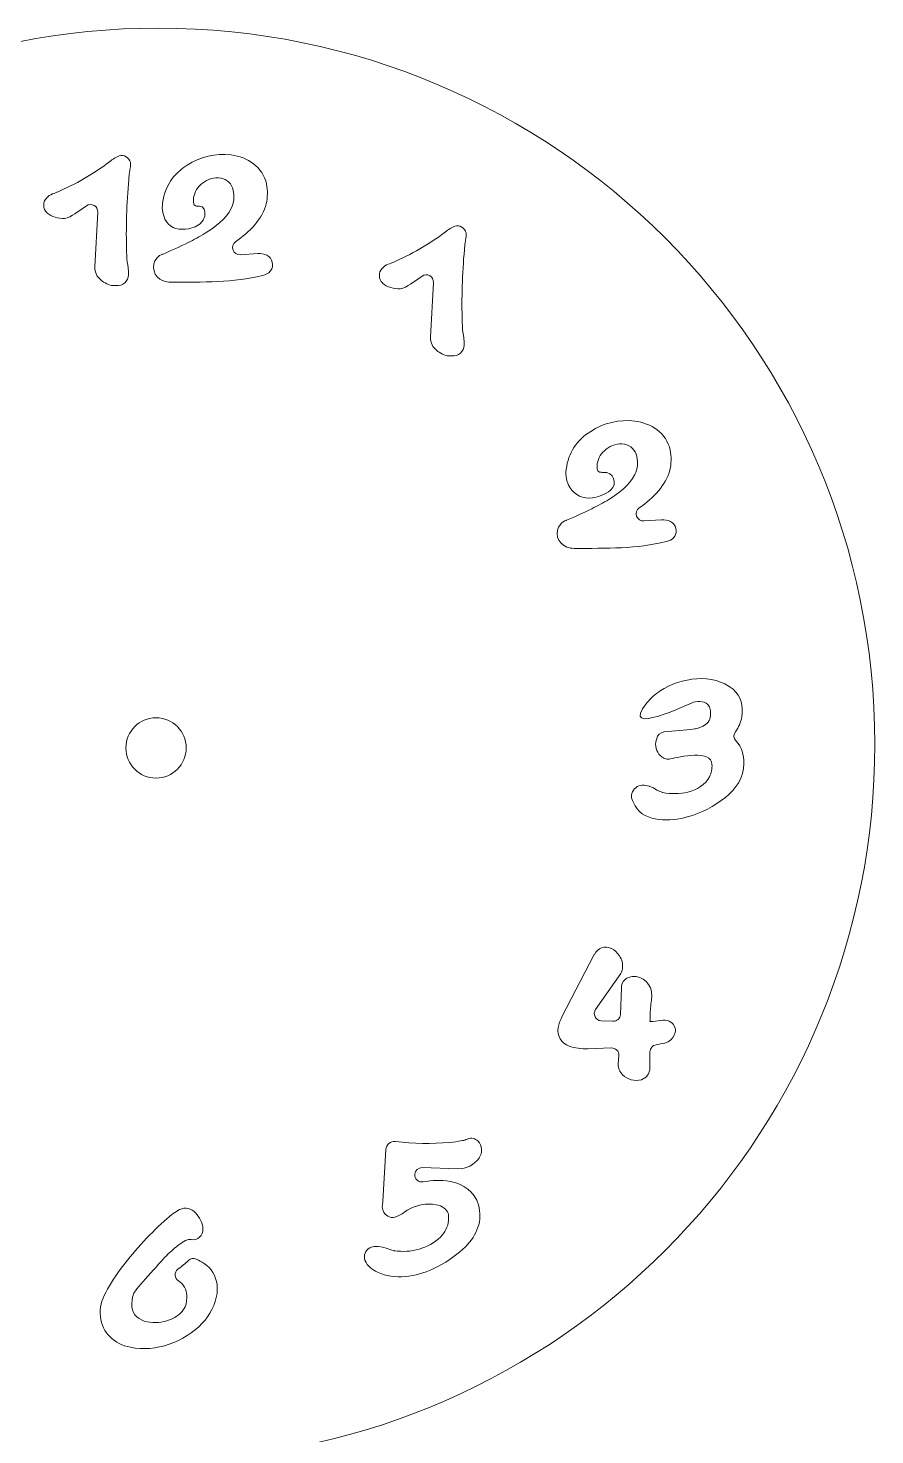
# Model space of a CAD drawing. Header units: millimetres. Extents: x -2159 to -1639, y -1602 to -453.
# Drawn here: x -1763.4 to -1651.1, y -780.8 to -594.2 of the extents above; entities that cross this region are included whole.
import ezdxf

# ---------------------------------------------------------------- set-up
doc = ezdxf.new("R2010")
doc.units = ezdxf.units.MM
doc.header["$MEASUREMENT"] = 0
doc.layers.add('Layer 1', color=7, linetype='Continuous')

msp = doc.modelspace()

# ---------------------------------------------------------------- linework, layer by layer
at = {"layer": 'Layer 1', "color": 250, "lineweight": 9}
for points, knots in [([(-2046.6411, -783.8113), (-2046.6411, -783.8113), (-2046.6576, -789.0378), (-2046.6576, -789.0378), (-2046.6576, -789.0378), (-2046.6576, -789.0378), (-2046.5709, -789.0378), (-2046.5709, -789.0378), (-2046.5709, -789.0378), (-2046.5709, -789.0378), (-2046.5709, -794.0378), (-2046.5709, -794.0378), (-2046.5709, -794.0378), (-2046.5709, -794.0378), (-2026.5709, -794.0378), (-2026.5709, -794.0378), (-2026.5709, -794.0378), (-2026.5709, -794.0378), (-2026.5709, -789.0378), (-2026.5709, -789.0378), (-2026.5709, -789.0378), (-2026.5709, -789.0378), (-1903.3272, -789.0378), (-1903.3272, -789.0378), (-1903.3272, -789.0378), (-1903.3272, -789.0378), (-1903.3272, -794.0378), (-1903.3272, -794.0378), (-1903.3272, -794.0378), (-1903.3272, -794.0378), (-1883.3272, -794.0378), (-1883.3272, -794.0378), (-1883.3272, -794.0378), (-1883.3272, -794.0378), (-1883.3272, -789.0378), (-1883.3272, -789.0378), (-1883.3272, -789.0378), (-1883.3272, -789.0378), (-1761.2076, -789.0378), (-1761.2076, -789.0378), (-1761.2076, -789.0378), (-1761.2076, -789.0378), (-1761.2076, -794.0378), (-1761.2076, -794.0378), (-1761.2076, -794.0378), (-1761.2076, -794.0378), (-1741.2076, -794.0378), (-1741.2076, -794.0378), (-1741.2076, -794.0378), (-1741.2076, -794.0378), (-1741.2076, -789.0378), (-1741.2076, -789.0378), (-1741.2076, -789.0378), (-1741.2076, -789.0378), (-1741.2076, -784.0378), (-1741.2076, -784.0378), (-1741.2076, -784.0378), (-1741.2076, -784.0378), (-1741.2134, -784.0378), (-1741.2134, -784.0378), (-1741.2134, -784.0378), (-1691.0047, -781.5065), (-1651.0759, -739.9983), (-1651.0759, -689.1605), (-1651.0759, -689.1605), (-1651.0759, -636.6918), (-1693.6072, -594.1603), (-1746.0759, -594.1603), (-1746.0759, -594.1603), (-1771.1778, -594.1603), (-1795.0375, -603.9629), (-1812.8924, -621.6006), (-1812.8924, -621.6006), (-1812.8924, -621.6006), (-1813.2964, -621.9997), (-1813.2964, -621.9997), (-1813.2964, -621.9997), (-1813.2964, -621.9997), (-1829.6424, -632.0912), (-1829.6424, -632.0912), (-1829.6424, -632.0912), (-1829.6424, -632.0912), (-1829.7426, -632.1469), (-1829.7426, -632.1469), (-1829.7426, -632.1469), (-1840.2371, -637.9783), (-1850.9289, -640.874), (-1862.9224, -638.975), (-1862.9224, -638.975), (-1870.7094, -637.742), (-1878.0459, -634.6847), (-1885.1789, -631.4401), (-1885.1789, -631.4401), (-1895.1773, -626.8921), (-1896.6165, -626.8921), (-1906.6152, -631.4401), (-1906.6152, -631.4401), (-1913.7481, -634.6847), (-1921.0847, -637.742), (-1928.8716, -638.975), (-1928.8716, -638.975), (-1940.8652, -640.874), (-1951.5568, -637.9783), (-1962.0513, -632.1469), (-1962.0513, -632.1469), (-1962.0513, -632.1469), (-1962.122, -632.1076), (-1962.122, -632.1076), (-1962.122, -632.1076), (-1962.122, -632.1076), (-1978.7088, -622.175), (-1978.7088, -622.175), (-1978.7088, -622.175), (-1978.7088, -622.175), (-1979.1408, -621.7461), (-1979.1408, -621.7461), (-1979.1408, -621.7461), (-1981.7168, -619.1884), (-1984.6376, -616.9848), (-1987.4511, -614.7608), (-1987.4511, -614.7608), (-2003.5915, -601.9944), (-2023.9866, -594.3707), (-2046.1633, -594.3707), (-2046.1633, -594.3707), (-2068.336, -594.3708), (-2088.617, -601.7017), (-2104.8757, -614.7609), (-2104.8757, -614.7609), (-2087.6641, -626.4633), (-2074.5111, -645.6591), (-2067.9563, -665.9926), (-2067.9563, -665.9926), (-2074.0914, -671.7832), (-2077.9215, -679.9897), (-2077.9215, -689.0916), (-2077.9215, -689.0916), (-2077.9215, -699.0582), (-2073.3291, -707.9508), (-2066.1467, -713.7733), (-2066.1467, -713.7733), (-2071.2815, -734.573), (-2083.1803, -754.6828), (-2099.354, -767.4754), (-2099.354, -767.4754), (-2084.3121, -777.7026), (-2066.1743, -783.6632), (-2046.6411, -783.8113)], [0, 0, 0, 0, 0.02631579, 0.02631579, 0.02631579, 0.02631579, 0.05263158, 0.05263158, 0.05263158, 0.05263158, 0.07894737, 0.07894737, 0.07894737, 0.07894737, 0.10526316, 0.10526316, 0.10526316, 0.10526316, 0.13157895, 0.13157895, 0.13157895, 0.13157895, 0.15789474, 0.15789474, 0.15789474, 0.15789474, 0.18421053, 0.18421053, 0.18421053, 0.18421053, 0.21052632, 0.21052632, 0.21052632, 0.21052632, 0.23684211, 0.23684211, 0.23684211, 0.23684211, 0.26315789, 0.26315789, 0.26315789, 0.26315789, 0.28947368, 0.28947368, 0.28947368, 0.28947368, 0.31578947, 0.31578947, 0.31578947, 0.31578947, 0.34210526, 0.34210526, 0.34210526, 0.34210526, 0.36842105, 0.36842105, 0.36842105, 0.36842105, 0.39473684, 0.39473684, 0.39473684, 0.39473684, 0.42105263, 0.42105263, 0.42105263, 0.42105263, 0.44736842, 0.44736842, 0.44736842, 0.44736842, 0.47368421, 0.47368421, 0.47368421, 0.47368421, 0.5, 0.5, 0.5, 0.5, 0.52631579, 0.52631579, 0.52631579, 0.52631579, 0.55263158, 0.55263158, 0.55263158, 0.55263158, 0.57894737, 0.57894737, 0.57894737, 0.57894737, 0.60526316, 0.60526316, 0.60526316, 0.60526316, 0.63157895, 0.63157895, 0.63157895, 0.63157895, 0.65789474, 0.65789474, 0.65789474, 0.65789474, 0.68421053, 0.68421053, 0.68421053, 0.68421053, 0.71052632, 0.71052632, 0.71052632, 0.71052632, 0.73684211, 0.73684211, 0.73684211, 0.73684211, 0.76315789, 0.76315789, 0.76315789, 0.76315789, 0.78947368, 0.78947368, 0.78947368, 0.78947368, 0.81578947, 0.81578947, 0.81578947, 0.81578947, 0.84210526, 0.84210526, 0.84210526, 0.84210526, 0.86842105, 0.86842105, 0.86842105, 0.86842105, 0.89473684, 0.89473684, 0.89473684, 0.89473684, 0.92105263, 0.92105263, 0.92105263, 0.92105263, 0.94736842, 0.94736842, 0.94736842, 0.94736842, 1, 1, 1, 1]), ([(-1755.6217, -617.7389), (-1756.1307, -618.1022), (-1756.6451, -618.4584), (-1757.165, -618.7997), (-1757.165, -618.7997), (-1757.5304, -619.0392), (-1758.0765, -619.3919), (-1758.5208, -619.4086), (-1758.5208, -619.4086), (-1759.2666, -619.4351), (-1760.3125, -619.203), (-1760.8617, -618.6511), (-1760.8617, -618.6511), (-1760.8661, -618.6471), (-1760.8693, -618.6437), (-1760.8735, -618.6397), (-1760.8735, -618.6397), (-1761.3984, -618.1297), (-1761.4445, -617.2494), (-1760.9359, -616.7083), (-1760.9359, -616.7083), (-1760.7049, -616.4656), (-1760.4236, -616.2744), (-1760.1109, -616.1531), (-1760.1109, -616.1531), (-1759.6182, -615.9621), (-1759.1272, -615.7651), (-1758.6476, -615.5425), (-1758.6476, -615.5425), (-1757.4071, -614.9662), (-1756.2076, -614.305), (-1755.0408, -613.5921), (-1755.0408, -613.5921), (-1754.112, -613.0238), (-1753.213, -612.4058), (-1752.3603, -611.7277), (-1752.3603, -611.7277), (-1752.3226, -611.6979), (-1752.283, -611.6702), (-1752.2417, -611.6451), (-1752.2417, -611.6451), (-1752.0068, -611.5019), (-1751.7704, -611.3606), (-1751.5341, -611.2201), (-1751.5341, -611.2201), (-1750.9199, -610.8553), (-1750.1599, -611.1387), (-1749.882, -611.778), (-1749.882, -611.778), (-1749.8782, -611.7868), (-1749.875, -611.7942), (-1749.8709, -611.8027), (-1749.8709, -611.8027), (-1749.6321, -612.3118), (-1749.8543, -612.7652), (-1749.9217, -613.2836), (-1749.9217, -613.2836), (-1749.9623, -613.5967), (-1749.9932, -613.9113), (-1750.0199, -614.2261), (-1750.0199, -614.2261), (-1750.2922, -617.4322), (-1750.4024, -620.6534), (-1750.2994, -623.87), (-1750.2994, -623.87), (-1750.2804, -624.4555), (-1750.2386, -625.0409), (-1750.1567, -625.6214), (-1750.1567, -625.6214), (-1750.1544, -625.6381), (-1750.1521, -625.6524), (-1750.1488, -625.6689), (-1750.1488, -625.6689), (-1750.0919, -625.9626), (-1750.0681, -626.2281), (-1750.0488, -626.5308), (-1750.0488, -626.5308), (-1750.0479, -626.5445), (-1750.0471, -626.556), (-1750.0457, -626.5697), (-1750.0457, -626.5697), (-1749.9543, -627.4315), (-1750.4737, -628.2358), (-1751.387, -628.3101), (-1751.387, -628.3101), (-1751.6186, -628.327), (-1751.8793, -628.3232), (-1752.1118, -628.3155), (-1752.1118, -628.3155), (-1752.5637, -628.3093), (-1753.3226, -627.8892), (-1753.6687, -627.6131), (-1753.6687, -627.6131), (-1753.6726, -627.6099), (-1753.676, -627.6072), (-1753.6801, -627.604), (-1753.6801, -627.604), (-1754.2149, -627.1905), (-1754.5274, -626.5502), (-1754.5242, -625.875), (-1754.5242, -625.875), (-1754.5242, -625.8582), (-1754.5236, -625.8439), (-1754.5228, -625.8272), (-1754.5228, -625.8272), (-1754.5228, -625.8272), (-1754.1229, -618.5629), (-1754.1229, -618.5629), (-1754.1229, -618.5629), (-1754.1026, -618.1899), (-1754.2858, -617.8594), (-1754.6131, -617.6794), (-1754.6131, -617.6794), (-1754.9407, -617.4997), (-1755.3177, -617.5219), (-1755.6217, -617.7389)], [0, 0, 0, 0, 0.03333333, 0.03333333, 0.03333333, 0.03333333, 0.06666667, 0.06666667, 0.06666667, 0.06666667, 0.1, 0.1, 0.1, 0.1, 0.13333333, 0.13333333, 0.13333333, 0.13333333, 0.16666667, 0.16666667, 0.16666667, 0.16666667, 0.2, 0.2, 0.2, 0.2, 0.23333333, 0.23333333, 0.23333333, 0.23333333, 0.26666667, 0.26666667, 0.26666667, 0.26666667, 0.3, 0.3, 0.3, 0.3, 0.33333333, 0.33333333, 0.33333333, 0.33333333, 0.36666667, 0.36666667, 0.36666667, 0.36666667, 0.4, 0.4, 0.4, 0.4, 0.43333333, 0.43333333, 0.43333333, 0.43333333, 0.46666667, 0.46666667, 0.46666667, 0.46666667, 0.5, 0.5, 0.5, 0.5, 0.53333333, 0.53333333, 0.53333333, 0.53333333, 0.56666667, 0.56666667, 0.56666667, 0.56666667, 0.6, 0.6, 0.6, 0.6, 0.63333333, 0.63333333, 0.63333333, 0.63333333, 0.66666667, 0.66666667, 0.66666667, 0.66666667, 0.7, 0.7, 0.7, 0.7, 0.73333333, 0.73333333, 0.73333333, 0.73333333, 0.76666667, 0.76666667, 0.76666667, 0.76666667, 0.8, 0.8, 0.8, 0.8, 0.83333333, 0.83333333, 0.83333333, 0.83333333, 0.86666667, 0.86666667, 0.86666667, 0.86666667, 0.9, 0.9, 0.9, 0.9, 0.93333333, 0.93333333, 0.93333333, 0.93333333, 1, 1, 1, 1]), ([(-1735.2381, -624.2266), (-1735.2381, -624.2266), (-1732.8782, -624.0791), (-1732.8782, -624.0791), (-1732.8782, -624.0791), (-1732.4986, -624.0491), (-1732.0449, -624.1276), (-1731.7076, -624.299), (-1731.7076, -624.299), (-1730.9371, -624.6899), (-1730.7022, -625.6772), (-1731.2173, -626.3687), (-1731.2173, -626.3687), (-1731.226, -626.3804), (-1731.2334, -626.3901), (-1731.2426, -626.4011), (-1731.2426, -626.4011), (-1731.5061, -626.725), (-1731.8571, -626.8889), (-1732.258, -626.9692), (-1732.258, -626.9692), (-1732.2677, -626.971), (-1732.2761, -626.9727), (-1732.2857, -626.975), (-1732.2857, -626.975), (-1734.2237, -627.4245), (-1736.2014, -627.7015), (-1738.1899, -627.7769), (-1738.1899, -627.7769), (-1740.2814, -627.8566), (-1742.375, -627.8789), (-1744.4514, -627.8668), (-1744.4514, -627.8668), (-1744.4598, -627.8668), (-1744.4668, -627.8668), (-1744.4752, -627.867), (-1744.4752, -627.867), (-1744.8055, -627.8733), (-1745.1361, -627.812), (-1745.426, -627.6937), (-1745.426, -627.6937), (-1745.4327, -627.691), (-1745.4386, -627.689), (-1745.4452, -627.6864), (-1745.4452, -627.6864), (-1746.6909, -627.21), (-1747.183, -625.6402), (-1746.2595, -624.644), (-1746.2595, -624.644), (-1746.2536, -624.6379), (-1746.2489, -624.6325), (-1746.2434, -624.6262), (-1746.2434, -624.6262), (-1746.0505, -624.4073), (-1745.8029, -624.2424), (-1745.5268, -624.1487), (-1745.5268, -624.1487), (-1745.5066, -624.1417), (-1745.4893, -624.1353), (-1745.4694, -624.127), (-1745.4694, -624.127), (-1744.3396, -623.6601), (-1743.2273, -623.1502), (-1742.131, -622.6085), (-1742.131, -622.6085), (-1741.3668, -622.2312), (-1740.6185, -621.8209), (-1739.8897, -621.3786), (-1739.8897, -621.3786), (-1738.5856, -620.5871), (-1737.1125, -619.4734), (-1736.4307, -618.0769), (-1736.4307, -618.0769), (-1736.0678, -617.3339), (-1735.9786, -616.4797), (-1736.1667, -615.6611), (-1736.1667, -615.6611), (-1736.1679, -615.6551), (-1736.1692, -615.6501), (-1736.1705, -615.644), (-1736.1705, -615.644), (-1736.3404, -614.8362), (-1736.9763, -614.2096), (-1737.7741, -614.0516), (-1737.7741, -614.0516), (-1737.7851, -614.0496), (-1737.7946, -614.0477), (-1737.8053, -614.046), (-1737.8053, -614.046), (-1738.6851, -613.902), (-1739.5465, -614.1816), (-1740.2429, -614.7243), (-1740.2429, -614.7243), (-1740.2467, -614.7272), (-1740.2502, -614.7298), (-1740.2543, -614.7329), (-1740.2543, -614.7329), (-1740.867, -615.1955), (-1741.2801, -615.8751), (-1741.4082, -616.6304), (-1741.4082, -616.6304), (-1741.4135, -616.6622), (-1741.4169, -616.689), (-1741.4192, -616.7211), (-1741.4192, -616.7211), (-1741.4393, -617.0053), (-1741.5045, -617.6647), (-1741.1503, -617.7442), (-1741.1503, -617.7442), (-1740.9902, -617.776), (-1740.8269, -617.789), (-1740.6798, -617.7838), (-1740.6798, -617.7838), (-1740.6663, -617.7832), (-1740.6551, -617.7826), (-1740.6417, -617.7817), (-1740.6417, -617.7817), (-1739.5391, -617.698), (-1739.4139, -620.393), (-1742.0523, -620.7666), (-1742.0523, -620.7666), (-1742.0578, -620.7673), (-1742.0628, -620.768), (-1742.0682, -620.7689), (-1742.0682, -620.7689), (-1743.2449, -620.9559), (-1744.4241, -620.8137), (-1745.0533, -619.7886), (-1745.0533, -619.7886), (-1745.0582, -619.7806), (-1745.0623, -619.7736), (-1745.0672, -619.7654), (-1745.0672, -619.7654), (-1745.4765, -619.0533), (-1745.6417, -618.2248), (-1745.5341, -617.3998), (-1745.5341, -617.3998), (-1745.5332, -617.3922), (-1745.5324, -617.3855), (-1745.5311, -617.378), (-1745.5311, -617.378), (-1745.3322, -616.0873), (-1744.9902, -615.0233), (-1744.109, -613.9527), (-1744.109, -613.9527), (-1743.5913, -613.3238), (-1742.9683, -612.7918), (-1742.2862, -612.3487), (-1742.2862, -612.3487), (-1740.5642, -611.2288), (-1738.4881, -610.7462), (-1736.4481, -610.982), (-1736.4481, -610.982), (-1734.2688, -611.2334), (-1732.2292, -612.5851), (-1731.7464, -614.8252), (-1731.7464, -614.8252), (-1731.7447, -614.8326), (-1731.7437, -614.8391), (-1731.7423, -614.8467), (-1731.7423, -614.8467), (-1731.5885, -615.6494), (-1731.5848, -616.658), (-1731.7768, -617.4524), (-1731.7768, -617.4524), (-1732.2669, -619.4779), (-1733.988, -621.1691), (-1735.8513, -622.5098), (-1735.8513, -622.5098), (-1736.1997, -622.7603), (-1736.3353, -623.195), (-1736.1906, -623.5991), (-1736.1906, -623.5991), (-1736.0462, -624.0031), (-1735.6664, -624.2534), (-1735.2381, -624.2266)], [0, 0, 0, 0, 0.02222222, 0.02222222, 0.02222222, 0.02222222, 0.04444444, 0.04444444, 0.04444444, 0.04444444, 0.06666667, 0.06666667, 0.06666667, 0.06666667, 0.08888889, 0.08888889, 0.08888889, 0.08888889, 0.11111111, 0.11111111, 0.11111111, 0.11111111, 0.13333333, 0.13333333, 0.13333333, 0.13333333, 0.15555556, 0.15555556, 0.15555556, 0.15555556, 0.17777778, 0.17777778, 0.17777778, 0.17777778, 0.2, 0.2, 0.2, 0.2, 0.22222222, 0.22222222, 0.22222222, 0.22222222, 0.24444444, 0.24444444, 0.24444444, 0.24444444, 0.26666667, 0.26666667, 0.26666667, 0.26666667, 0.28888889, 0.28888889, 0.28888889, 0.28888889, 0.31111111, 0.31111111, 0.31111111, 0.31111111, 0.33333333, 0.33333333, 0.33333333, 0.33333333, 0.35555556, 0.35555556, 0.35555556, 0.35555556, 0.37777778, 0.37777778, 0.37777778, 0.37777778, 0.4, 0.4, 0.4, 0.4, 0.42222222, 0.42222222, 0.42222222, 0.42222222, 0.44444444, 0.44444444, 0.44444444, 0.44444444, 0.46666667, 0.46666667, 0.46666667, 0.46666667, 0.48888889, 0.48888889, 0.48888889, 0.48888889, 0.51111111, 0.51111111, 0.51111111, 0.51111111, 0.53333333, 0.53333333, 0.53333333, 0.53333333, 0.55555556, 0.55555556, 0.55555556, 0.55555556, 0.57777778, 0.57777778, 0.57777778, 0.57777778, 0.6, 0.6, 0.6, 0.6, 0.62222222, 0.62222222, 0.62222222, 0.62222222, 0.64444444, 0.64444444, 0.64444444, 0.64444444, 0.66666667, 0.66666667, 0.66666667, 0.66666667, 0.68888889, 0.68888889, 0.68888889, 0.68888889, 0.71111111, 0.71111111, 0.71111111, 0.71111111, 0.73333333, 0.73333333, 0.73333333, 0.73333333, 0.75555556, 0.75555556, 0.75555556, 0.75555556, 0.77777778, 0.77777778, 0.77777778, 0.77777778, 0.8, 0.8, 0.8, 0.8, 0.82222222, 0.82222222, 0.82222222, 0.82222222, 0.84444444, 0.84444444, 0.84444444, 0.84444444, 0.86666667, 0.86666667, 0.86666667, 0.86666667, 0.88888889, 0.88888889, 0.88888889, 0.88888889, 0.91111111, 0.91111111, 0.91111111, 0.91111111, 0.93333333, 0.93333333, 0.93333333, 0.93333333, 0.95555556, 0.95555556, 0.95555556, 0.95555556, 1, 1, 1, 1]), ([(-1711.1111, -627.0643), (-1711.6204, -627.4279), (-1712.1352, -627.7841), (-1712.6554, -628.1258), (-1712.6554, -628.1258), (-1713.021, -628.3656), (-1713.5663, -628.7183), (-1714.0113, -628.7347), (-1714.0113, -628.7347), (-1714.758, -628.7612), (-1715.803, -628.5288), (-1716.3536, -627.977), (-1716.3536, -627.977), (-1716.3573, -627.9729), (-1716.3607, -627.97), (-1716.3644, -627.9662), (-1716.3644, -627.9662), (-1716.8897, -627.456), (-1716.9357, -626.576), (-1716.427, -626.0344), (-1716.427, -626.0344), (-1716.1957, -625.7917), (-1715.9145, -625.6002), (-1715.6016, -625.4792), (-1715.6016, -625.4792), (-1715.1086, -625.2886), (-1714.6176, -625.0912), (-1714.1379, -624.8686), (-1714.1379, -624.8686), (-1712.8969, -624.2926), (-1711.6973, -623.6304), (-1710.5305, -622.9172), (-1710.5305, -622.9172), (-1709.6013, -622.3493), (-1708.7026, -621.7312), (-1707.85, -621.0531), (-1707.85, -621.0531), (-1707.8124, -621.0232), (-1707.7728, -620.9955), (-1707.7314, -620.9705), (-1707.7314, -620.9705), (-1707.4964, -620.827), (-1707.2596, -620.6859), (-1707.0228, -620.5454), (-1707.0228, -620.5454), (-1706.4098, -620.1809), (-1705.651, -620.4632), (-1705.3725, -621.1012), (-1705.3725, -621.1012), (-1705.3686, -621.1104), (-1705.3652, -621.1182), (-1705.3607, -621.1274), (-1705.3607, -621.1274), (-1705.1198, -621.6372), (-1705.3444, -622.0899), (-1705.4114, -622.609), (-1705.4114, -622.609), (-1705.4518, -622.9224), (-1705.483, -623.2373), (-1705.5096, -623.5522), (-1705.5096, -623.5522), (-1705.7819, -626.7582), (-1705.8922, -629.98), (-1705.7893, -633.1965), (-1705.7893, -633.1965), (-1705.7704, -633.7821), (-1705.7281, -634.3679), (-1705.6469, -634.948), (-1705.6469, -634.948), (-1705.6443, -634.9657), (-1705.6418, -634.9805), (-1705.6383, -634.998), (-1705.6383, -634.998), (-1705.5809, -635.2926), (-1705.558, -635.5543), (-1705.5379, -635.8587), (-1705.5379, -635.8587), (-1705.5371, -635.872), (-1705.5361, -635.883), (-1705.5347, -635.896), (-1705.5347, -635.896), (-1705.4434, -636.7575), (-1705.9627, -637.562), (-1706.8749, -637.6383), (-1706.8749, -637.6383), (-1707.1081, -637.6546), (-1707.367, -637.6507), (-1707.601, -637.6428), (-1707.601, -637.6428), (-1708.0545, -637.6366), (-1708.8105, -637.218), (-1709.1582, -636.9408), (-1709.1582, -636.9408), (-1709.1623, -636.9375), (-1709.1658, -636.9345), (-1709.1699, -636.9313), (-1709.1699, -636.9313), (-1709.7049, -636.5185), (-1710.0169, -635.878), (-1710.0141, -635.2033), (-1710.0141, -635.2033), (-1710.0141, -635.1864), (-1710.0135, -635.1722), (-1710.0125, -635.1553), (-1710.0125, -635.1553), (-1710.0125, -635.1553), (-1709.6127, -627.8887), (-1709.6127, -627.8887), (-1709.6127, -627.8887), (-1709.5923, -627.5157), (-1709.7755, -627.1854), (-1710.1028, -627.0053), (-1710.1028, -627.0053), (-1710.4299, -626.8254), (-1710.8072, -626.8472), (-1711.1111, -627.0643)], [0, 0, 0, 0, 0.03333333, 0.03333333, 0.03333333, 0.03333333, 0.06666667, 0.06666667, 0.06666667, 0.06666667, 0.1, 0.1, 0.1, 0.1, 0.13333333, 0.13333333, 0.13333333, 0.13333333, 0.16666667, 0.16666667, 0.16666667, 0.16666667, 0.2, 0.2, 0.2, 0.2, 0.23333333, 0.23333333, 0.23333333, 0.23333333, 0.26666667, 0.26666667, 0.26666667, 0.26666667, 0.3, 0.3, 0.3, 0.3, 0.33333333, 0.33333333, 0.33333333, 0.33333333, 0.36666667, 0.36666667, 0.36666667, 0.36666667, 0.4, 0.4, 0.4, 0.4, 0.43333333, 0.43333333, 0.43333333, 0.43333333, 0.46666667, 0.46666667, 0.46666667, 0.46666667, 0.5, 0.5, 0.5, 0.5, 0.53333333, 0.53333333, 0.53333333, 0.53333333, 0.56666667, 0.56666667, 0.56666667, 0.56666667, 0.6, 0.6, 0.6, 0.6, 0.63333333, 0.63333333, 0.63333333, 0.63333333, 0.66666667, 0.66666667, 0.66666667, 0.66666667, 0.7, 0.7, 0.7, 0.7, 0.73333333, 0.73333333, 0.73333333, 0.73333333, 0.76666667, 0.76666667, 0.76666667, 0.76666667, 0.8, 0.8, 0.8, 0.8, 0.83333333, 0.83333333, 0.83333333, 0.83333333, 0.86666667, 0.86666667, 0.86666667, 0.86666667, 0.9, 0.9, 0.9, 0.9, 0.93333333, 0.93333333, 0.93333333, 0.93333333, 1, 1, 1, 1]), ([(-1681.7133, -659.5348), (-1681.7133, -659.5348), (-1679.352, -659.3872), (-1679.352, -659.3872), (-1679.352, -659.3872), (-1678.5393, -659.3434), (-1677.6554, -659.6494), (-1677.4509, -660.5359), (-1677.4509, -660.5359), (-1677.2799, -661.2793), (-1677.7278, -661.9623), (-1678.4257, -662.196), (-1678.4257, -662.196), (-1678.5259, -662.2294), (-1678.6283, -662.2564), (-1678.7321, -662.2774), (-1678.7321, -662.2774), (-1678.7409, -662.2793), (-1678.7487, -662.2808), (-1678.7576, -662.2829), (-1678.7576, -662.2829), (-1680.6961, -662.7326), (-1682.6748, -663.0095), (-1684.6643, -663.085), (-1684.6643, -663.085), (-1686.7568, -663.1645), (-1688.8507, -663.1869), (-1690.9298, -663.1755), (-1690.9298, -663.1755), (-1690.9372, -663.1755), (-1690.9436, -663.1755), (-1690.9513, -663.1757), (-1690.9513, -663.1757), (-1691.2811, -663.1812), (-1691.6111, -663.1199), (-1691.9033, -663.0017), (-1691.9033, -663.0017), (-1691.9092, -662.9993), (-1691.9145, -662.9971), (-1691.9206, -662.9949), (-1691.9206, -662.9949), (-1693.1671, -662.5174), (-1693.6585, -660.9488), (-1692.7352, -659.9519), (-1692.7352, -659.9519), (-1692.7296, -659.9458), (-1692.7246, -659.9409), (-1692.7194, -659.9345), (-1692.7194, -659.9345), (-1692.5261, -659.7155), (-1692.2789, -659.5504), (-1692.0029, -659.4566), (-1692.0029, -659.4566), (-1691.9825, -659.4499), (-1691.9654, -659.4432), (-1691.9455, -659.4351), (-1691.9455, -659.4351), (-1690.8156, -658.9677), (-1689.7028, -658.4586), (-1688.6067, -657.9169), (-1688.6067, -657.9169), (-1687.842, -657.5388), (-1687.0935, -657.1289), (-1686.3643, -656.6863), (-1686.3643, -656.6863), (-1685.0598, -655.8942), (-1683.5865, -654.7796), (-1682.904, -653.3832), (-1682.904, -653.3832), (-1682.5406, -652.6401), (-1682.4527, -651.7856), (-1682.6406, -650.9671), (-1682.6406, -650.9671), (-1682.6419, -650.9616), (-1682.6429, -650.9564), (-1682.6442, -650.9508), (-1682.6442, -650.9508), (-1682.8147, -650.143), (-1683.4509, -649.5149), (-1684.2509, -649.358), (-1684.2509, -649.358), (-1684.2606, -649.356), (-1684.2688, -649.3548), (-1684.2789, -649.353), (-1684.2789, -649.353), (-1685.1626, -649.2071), (-1686.0247, -649.4897), (-1686.7236, -650.0347), (-1686.7236, -650.0347), (-1687.3396, -650.4977), (-1687.7549, -651.1796), (-1687.8834, -651.9378), (-1687.8834, -651.9378), (-1687.8888, -651.969), (-1687.8919, -651.9957), (-1687.8942, -652.0272), (-1687.8942, -652.0272), (-1687.9157, -652.3234), (-1687.9891, -652.9746), (-1687.6068, -653.0555), (-1687.6068, -653.0555), (-1687.4522, -653.0839), (-1687.2943, -653.0954), (-1687.137, -653.09), (-1687.137, -653.09), (-1687.1256, -653.0897), (-1687.1156, -653.089), (-1687.104, -653.0882), (-1687.104, -653.0882), (-1685.7627, -652.994), (-1685.0897, -654.5614), (-1686.1313, -655.4542), (-1686.1313, -655.4542), (-1686.1411, -655.4625), (-1686.1494, -655.4692), (-1686.1594, -655.4773), (-1686.1594, -655.4773), (-1686.8251, -656.0052), (-1687.6915, -656.3544), (-1688.5289, -656.474), (-1688.5289, -656.474), (-1688.5339, -656.4747), (-1688.5382, -656.4755), (-1688.5433, -656.4763), (-1688.5433, -656.4763), (-1689.7195, -656.6624), (-1690.8985, -656.1203), (-1691.528, -655.0961), (-1691.528, -655.0961), (-1691.533, -655.088), (-1691.5373, -655.081), (-1691.5418, -655.0728), (-1691.5418, -655.0728), (-1691.9542, -654.3564), (-1692.1212, -653.5238), (-1692.0088, -652.7039), (-1692.0088, -652.7039), (-1691.7004, -650.4493), (-1690.6463, -648.8804), (-1688.7611, -647.6556), (-1688.7611, -647.6556), (-1687.0373, -646.5348), (-1684.9652, -646.0524), (-1682.9232, -646.288), (-1682.9232, -646.288), (-1680.7423, -646.5396), (-1678.7029, -647.8906), (-1678.2201, -650.1321), (-1678.2201, -650.1321), (-1678.2183, -650.1394), (-1678.2174, -650.1459), (-1678.2158, -650.1535), (-1678.2158, -650.1535), (-1678.0623, -650.9555), (-1678.0588, -651.9658), (-1678.2503, -652.7589), (-1678.2503, -652.7589), (-1678.7399, -654.7846), (-1680.4624, -656.4766), (-1682.3266, -657.8178), (-1682.3266, -657.8178), (-1682.6748, -658.0685), (-1682.8104, -658.503), (-1682.6661, -658.9073), (-1682.6661, -658.9073), (-1682.5217, -659.3113), (-1682.1416, -659.5617), (-1681.7133, -659.5348)], [0, 0, 0, 0, 0.02325581, 0.02325581, 0.02325581, 0.02325581, 0.04651163, 0.04651163, 0.04651163, 0.04651163, 0.06976744, 0.06976744, 0.06976744, 0.06976744, 0.09302326, 0.09302326, 0.09302326, 0.09302326, 0.11627907, 0.11627907, 0.11627907, 0.11627907, 0.13953488, 0.13953488, 0.13953488, 0.13953488, 0.1627907, 0.1627907, 0.1627907, 0.1627907, 0.18604651, 0.18604651, 0.18604651, 0.18604651, 0.20930233, 0.20930233, 0.20930233, 0.20930233, 0.23255814, 0.23255814, 0.23255814, 0.23255814, 0.25581395, 0.25581395, 0.25581395, 0.25581395, 0.27906977, 0.27906977, 0.27906977, 0.27906977, 0.30232558, 0.30232558, 0.30232558, 0.30232558, 0.3255814, 0.3255814, 0.3255814, 0.3255814, 0.34883721, 0.34883721, 0.34883721, 0.34883721, 0.37209302, 0.37209302, 0.37209302, 0.37209302, 0.39534884, 0.39534884, 0.39534884, 0.39534884, 0.41860465, 0.41860465, 0.41860465, 0.41860465, 0.44186047, 0.44186047, 0.44186047, 0.44186047, 0.46511628, 0.46511628, 0.46511628, 0.46511628, 0.48837209, 0.48837209, 0.48837209, 0.48837209, 0.51162791, 0.51162791, 0.51162791, 0.51162791, 0.53488372, 0.53488372, 0.53488372, 0.53488372, 0.55813953, 0.55813953, 0.55813953, 0.55813953, 0.58139535, 0.58139535, 0.58139535, 0.58139535, 0.60465116, 0.60465116, 0.60465116, 0.60465116, 0.62790698, 0.62790698, 0.62790698, 0.62790698, 0.65116279, 0.65116279, 0.65116279, 0.65116279, 0.6744186, 0.6744186, 0.6744186, 0.6744186, 0.69767442, 0.69767442, 0.69767442, 0.69767442, 0.72093023, 0.72093023, 0.72093023, 0.72093023, 0.74418605, 0.74418605, 0.74418605, 0.74418605, 0.76744186, 0.76744186, 0.76744186, 0.76744186, 0.79069767, 0.79069767, 0.79069767, 0.79069767, 0.81395349, 0.81395349, 0.81395349, 0.81395349, 0.8372093, 0.8372093, 0.8372093, 0.8372093, 0.86046512, 0.86046512, 0.86046512, 0.86046512, 0.88372093, 0.88372093, 0.88372093, 0.88372093, 0.90697674, 0.90697674, 0.90697674, 0.90697674, 0.93023256, 0.93023256, 0.93023256, 0.93023256, 0.95348837, 0.95348837, 0.95348837, 0.95348837, 1, 1, 1, 1]), ([(-1680.1335, -689.4067), (-1680.177, -689.0439), (-1680.0835, -688.7531), (-1680.0039, -688.4028), (-1680.0039, -688.4028), (-1679.9001, -687.9455), (-1679.5265, -687.5998), (-1679.05, -687.5287), (-1679.05, -687.5287), (-1679.0301, -687.5256), (-1679.0131, -687.5238), (-1678.9933, -687.522), (-1678.9933, -687.522), (-1677.6608, -687.4044), (-1676.3295, -687.2747), (-1674.9994, -687.1331), (-1674.9994, -687.1331), (-1674.9549, -687.1285), (-1674.9174, -687.1218), (-1674.8739, -687.1112), (-1674.8739, -687.1112), (-1674.4072, -686.997), (-1673.949, -686.8274), (-1673.5498, -686.5571), (-1673.5498, -686.5571), (-1673.5457, -686.5544), (-1673.5421, -686.5523), (-1673.5382, -686.5495), (-1673.5382, -686.5495), (-1672.9422, -686.1588), (-1672.8206, -685.5534), (-1672.867, -684.8903), (-1672.867, -684.8903), (-1672.8836, -684.6286), (-1672.9003, -684.4467), (-1673.0134, -684.2116), (-1673.0134, -684.2116), (-1673.026, -684.1856), (-1673.0376, -684.1637), (-1673.0521, -684.1392), (-1673.0521, -684.1392), (-1673.4821, -683.4121), (-1674.397, -683.375), (-1675.1337, -683.5942), (-1675.1337, -683.5942), (-1675.38, -683.6674), (-1685.2224, -688.418), (-1681.306, -683.6619), (-1681.306, -683.6619), (-1680.8001, -683.0473), (-1680.205, -682.5093), (-1679.5359, -682.0781), (-1679.5359, -682.0781), (-1676.7855, -680.3061), (-1672.5767, -679.631), (-1669.8838, -681.865), (-1669.8838, -681.865), (-1668.7642, -682.7945), (-1668.492, -684.1229), (-1668.7264, -685.4961), (-1668.7264, -685.4961), (-1668.7277, -685.5034), (-1668.7286, -685.5092), (-1668.7296, -685.5166), (-1668.7296, -685.5166), (-1668.8392, -686.2542), (-1669.1248, -686.9233), (-1669.5638, -687.4921), (-1669.5638, -687.4921), (-1669.8592, -687.8749), (-1669.8219, -688.4111), (-1669.4767, -688.7493), (-1669.4767, -688.7493), (-1668.7154, -689.4946), (-1668.4289, -690.5609), (-1668.4567, -691.676), (-1668.4567, -691.676), (-1668.4571, -691.6881), (-1668.4571, -691.6984), (-1668.4568, -691.7103), (-1668.4568, -691.7103), (-1668.4359, -693.5866), (-1669.4751, -695.0812), (-1670.8899, -696.2095), (-1670.8899, -696.2095), (-1672.3409, -697.3679), (-1674.1488, -698.3108), (-1675.9472, -698.7992), (-1675.9472, -698.7992), (-1678.1135, -699.3872), (-1681.5474, -699.6066), (-1682.8518, -697.347), (-1682.8518, -697.347), (-1682.8555, -697.3404), (-1682.8587, -697.3346), (-1682.8625, -697.328), (-1682.8625, -697.328), (-1682.986, -697.102), (-1683.1311, -696.8859), (-1683.2219, -696.6437), (-1683.2219, -696.6437), (-1683.2248, -696.636), (-1683.2271, -696.6301), (-1683.2301, -696.6226), (-1683.2301, -696.6226), (-1683.4719, -696.0203), (-1683.2917, -695.3285), (-1682.7841, -694.9206), (-1682.7841, -694.9206), (-1682.2656, -694.5095), (-1681.5746, -694.5183), (-1680.9807, -694.7424), (-1680.9807, -694.7424), (-1680.956, -694.7515), (-1680.9348, -694.7587), (-1680.9096, -694.7661), (-1680.9096, -694.7661), (-1680.5917, -694.858), (-1680.2928, -695.0064), (-1680.0268, -695.2028), (-1680.0268, -695.2028), (-1679.9946, -695.2268), (-1679.9659, -695.2451), (-1679.931, -695.2651), (-1679.931, -695.2651), (-1679.7087, -695.3911), (-1679.4712, -695.4863), (-1679.2348, -695.5454), (-1679.2348, -695.5454), (-1679.2233, -695.5483), (-1679.2134, -695.5507), (-1679.2018, -695.5533), (-1679.2018, -695.5533), (-1678.1137, -695.7837), (-1676.94, -695.7629), (-1675.8593, -695.497), (-1675.8593, -695.497), (-1674.7442, -695.2227), (-1673.5165, -694.5328), (-1672.9925, -693.4672), (-1672.9925, -693.4672), (-1672.7213, -692.9154), (-1672.6587, -692.4331), (-1672.6726, -691.8268), (-1672.6726, -691.8268), (-1672.7013, -689.8649), (-1677.0313, -690.8106), (-1678.1868, -691.1169), (-1678.1868, -691.1169), (-1678.3797, -691.1678), (-1678.619, -691.1684), (-1678.8086, -691.1029), (-1678.8086, -691.1029), (-1679.5409, -690.8542), (-1680.0587, -690.1992), (-1680.131, -689.4307), (-1680.131, -689.4307), (-1680.1317, -689.4223), (-1680.1325, -689.4152), (-1680.1335, -689.4067)], [0, 0, 0, 0, 0.02439024, 0.02439024, 0.02439024, 0.02439024, 0.04878049, 0.04878049, 0.04878049, 0.04878049, 0.07317073, 0.07317073, 0.07317073, 0.07317073, 0.09756098, 0.09756098, 0.09756098, 0.09756098, 0.12195122, 0.12195122, 0.12195122, 0.12195122, 0.14634146, 0.14634146, 0.14634146, 0.14634146, 0.17073171, 0.17073171, 0.17073171, 0.17073171, 0.19512195, 0.19512195, 0.19512195, 0.19512195, 0.2195122, 0.2195122, 0.2195122, 0.2195122, 0.24390244, 0.24390244, 0.24390244, 0.24390244, 0.26829268, 0.26829268, 0.26829268, 0.26829268, 0.29268293, 0.29268293, 0.29268293, 0.29268293, 0.31707317, 0.31707317, 0.31707317, 0.31707317, 0.34146341, 0.34146341, 0.34146341, 0.34146341, 0.36585366, 0.36585366, 0.36585366, 0.36585366, 0.3902439, 0.3902439, 0.3902439, 0.3902439, 0.41463415, 0.41463415, 0.41463415, 0.41463415, 0.43902439, 0.43902439, 0.43902439, 0.43902439, 0.46341463, 0.46341463, 0.46341463, 0.46341463, 0.48780488, 0.48780488, 0.48780488, 0.48780488, 0.51219512, 0.51219512, 0.51219512, 0.51219512, 0.53658537, 0.53658537, 0.53658537, 0.53658537, 0.56097561, 0.56097561, 0.56097561, 0.56097561, 0.58536585, 0.58536585, 0.58536585, 0.58536585, 0.6097561, 0.6097561, 0.6097561, 0.6097561, 0.63414634, 0.63414634, 0.63414634, 0.63414634, 0.65853659, 0.65853659, 0.65853659, 0.65853659, 0.68292683, 0.68292683, 0.68292683, 0.68292683, 0.70731707, 0.70731707, 0.70731707, 0.70731707, 0.73170732, 0.73170732, 0.73170732, 0.73170732, 0.75609756, 0.75609756, 0.75609756, 0.75609756, 0.7804878, 0.7804878, 0.7804878, 0.7804878, 0.80487805, 0.80487805, 0.80487805, 0.80487805, 0.82926829, 0.82926829, 0.82926829, 0.82926829, 0.85365854, 0.85365854, 0.85365854, 0.85365854, 0.87804878, 0.87804878, 0.87804878, 0.87804878, 0.90243902, 0.90243902, 0.90243902, 0.90243902, 0.92682927, 0.92682927, 0.92682927, 0.92682927, 0.95121951, 0.95121951, 0.95121951, 0.95121951, 1, 1, 1, 1]), ([(-1746.4001, -685.6476), (-1744.191, -685.6476), (-1742.4001, -687.4383), (-1742.4001, -689.6476), (-1742.4001, -689.6476), (-1742.4001, -691.8568), (-1744.191, -693.6475), (-1746.4001, -693.6475), (-1746.4001, -693.6475), (-1748.6092, -693.6475), (-1750.4001, -691.8568), (-1750.4001, -689.6476), (-1750.4001, -689.6476), (-1750.4001, -687.4383), (-1748.6092, -685.6476), (-1746.4001, -685.6476)], [0, 0, 0, 0, 0.2, 0.2, 0.2, 0.2, 0.4, 0.4, 0.4, 0.4, 0.6, 0.6, 0.6, 0.6, 1, 1, 1, 1]), ([(-1684.9565, -717.2154), (-1684.5911, -717.7316), (-1684.4688, -718.3106), (-1684.5401, -718.9295), (-1684.5401, -718.9295), (-1684.5417, -718.9424), (-1684.5425, -718.9535), (-1684.5434, -718.9664), (-1684.5434, -718.9664), (-1684.5591, -719.1736), (-1684.6284, -719.374), (-1684.7496, -719.5517), (-1684.7496, -719.5517), (-1684.7496, -719.5517), (-1688.108, -724.3522), (-1688.108, -724.3522), (-1688.108, -724.3522), (-1688.3118, -724.6437), (-1688.3385, -724.9979), (-1688.1807, -725.3167), (-1688.1807, -725.3167), (-1688.023, -725.6358), (-1687.7249, -725.8291), (-1687.3694, -725.8437), (-1687.3694, -725.8437), (-1687.3694, -725.8437), (-1685.8025, -725.9082), (-1685.8025, -725.9082), (-1685.8025, -725.9082), (-1685.5406, -725.9191), (-1685.311, -725.8344), (-1685.1186, -725.656), (-1685.1186, -725.656), (-1684.9262, -725.4779), (-1684.8245, -725.2555), (-1684.8154, -724.9933), (-1684.8154, -724.9933), (-1684.8154, -724.9933), (-1684.6934, -721.4816), (-1684.6934, -721.4816), (-1684.6934, -721.4816), (-1684.6931, -721.4725), (-1684.6927, -721.465), (-1684.6927, -721.456), (-1684.6927, -721.456), (-1684.6882, -720.8555), (-1684.3127, -720.3265), (-1683.7518, -720.1105), (-1683.7518, -720.1105), (-1682.3931, -719.5871), (-1680.9115, -720.554), (-1680.7038, -721.978), (-1680.7038, -721.978), (-1680.7016, -721.9924), (-1680.7002, -722.0044), (-1680.6986, -722.0189), (-1680.6986, -722.0189), (-1680.6725, -722.2769), (-1680.6558, -722.6231), (-1680.6855, -722.8747), (-1680.6855, -722.8747), (-1680.766, -723.5563), (-1680.8302, -724.2397), (-1680.8756, -724.9246), (-1680.8756, -724.9246), (-1680.8768, -724.9379), (-1680.8772, -724.9493), (-1680.8776, -724.9628), (-1680.8776, -724.9628), (-1680.8862, -725.2928), (-1680.8926, -725.6236), (-1680.8969, -725.9538), (-1680.8969, -725.9538), (-1680.4126, -725.9193), (-1679.9292, -725.8692), (-1679.4484, -725.8031), (-1679.4484, -725.8031), (-1679.4365, -725.8013), (-1679.4265, -725.8), (-1679.4146, -725.798), (-1679.4146, -725.798), (-1679.0647, -725.737), (-1678.6773, -725.7703), (-1678.3491, -725.9077), (-1678.3491, -725.9077), (-1677.7482, -726.1429), (-1677.4081, -726.7883), (-1677.552, -727.4172), (-1677.552, -727.4172), (-1677.6403, -727.8249), (-1678.0136, -728.3312), (-1678.3625, -728.5567), (-1678.3625, -728.5567), (-1678.5333, -728.6698), (-1678.7219, -728.7542), (-1678.9216, -728.8006), (-1678.9216, -728.8006), (-1679.3057, -728.8897), (-1679.6936, -728.961), (-1680.0835, -729.0142), (-1680.0835, -729.0142), (-1680.5563, -729.079), (-1680.9037, -729.4767), (-1680.9037, -729.9539), (-1680.9037, -729.9539), (-1680.9037, -729.9539), (-1680.9037, -732.1323), (-1680.9037, -732.1323), (-1680.9037, -732.1323), (-1680.9037, -732.8289), (-1681.3553, -733.4444), (-1682.0148, -733.6604), (-1682.0148, -733.6604), (-1682.0296, -733.6654), (-1682.0425, -733.6693), (-1682.0577, -733.6734), (-1682.0577, -733.6734), (-1682.9201, -733.9114), (-1683.8831, -733.6353), (-1684.5186, -733.0117), (-1684.5186, -733.0117), (-1684.5232, -733.0072), (-1684.5272, -733.0035), (-1684.532, -732.9988), (-1684.532, -732.9988), (-1684.9024, -732.6496), (-1685.1422, -732.1072), (-1685.1108, -731.5945), (-1685.1108, -731.5945), (-1685.1108, -731.5945), (-1685.0366, -730.4548), (-1685.0366, -730.4548), (-1685.0366, -730.4548), (-1685.0185, -730.1775), (-1685.109, -729.9317), (-1685.3027, -729.732), (-1685.3027, -729.732), (-1685.4966, -729.5327), (-1685.7393, -729.4352), (-1686.0172, -729.4453), (-1686.0172, -729.4453), (-1686.0172, -729.4453), (-1689.1433, -729.558), (-1689.1433, -729.558), (-1689.1433, -729.558), (-1689.15, -729.5581), (-1689.1558, -729.5582), (-1689.1626, -729.5585), (-1689.1626, -729.5585), (-1689.9605, -729.5706), (-1690.8657, -729.482), (-1691.6153, -729.1976), (-1691.6153, -729.1976), (-1691.6204, -729.1955), (-1691.6253, -729.194), (-1691.6306, -729.192), (-1691.6306, -729.192), (-1692.6288, -728.8328), (-1693.2285, -727.8372), (-1693.0719, -726.7791), (-1693.0719, -726.7791), (-1693.0702, -726.7669), (-1693.0684, -726.7564), (-1693.066, -726.7443), (-1693.066, -726.7443), (-1692.974, -726.2481), (-1692.8072, -725.7684), (-1692.5743, -725.3205), (-1692.5743, -725.3205), (-1692.5743, -725.3205), (-1688.2794, -717.0652), (-1688.2794, -717.0652), (-1688.2794, -717.0652), (-1688.2743, -717.0552), (-1688.2702, -717.0468), (-1688.2654, -717.0368), (-1688.2654, -717.0368), (-1687.8643, -716.198), (-1686.8775, -715.8473), (-1686.0353, -716.2467), (-1686.0353, -716.2467), (-1686.021, -716.2535), (-1686.0089, -716.2594), (-1685.9948, -716.2669), (-1685.9948, -716.2669), (-1685.5827, -716.4871), (-1685.2306, -716.8059), (-1684.9712, -717.1941), (-1684.9712, -717.1941), (-1684.9662, -717.2019), (-1684.962, -717.2081), (-1684.9565, -717.2154)], [0, 0, 0, 0, 0.02040816, 0.02040816, 0.02040816, 0.02040816, 0.04081633, 0.04081633, 0.04081633, 0.04081633, 0.06122449, 0.06122449, 0.06122449, 0.06122449, 0.08163265, 0.08163265, 0.08163265, 0.08163265, 0.10204082, 0.10204082, 0.10204082, 0.10204082, 0.12244898, 0.12244898, 0.12244898, 0.12244898, 0.14285714, 0.14285714, 0.14285714, 0.14285714, 0.16326531, 0.16326531, 0.16326531, 0.16326531, 0.18367347, 0.18367347, 0.18367347, 0.18367347, 0.20408163, 0.20408163, 0.20408163, 0.20408163, 0.2244898, 0.2244898, 0.2244898, 0.2244898, 0.24489796, 0.24489796, 0.24489796, 0.24489796, 0.26530612, 0.26530612, 0.26530612, 0.26530612, 0.28571429, 0.28571429, 0.28571429, 0.28571429, 0.30612245, 0.30612245, 0.30612245, 0.30612245, 0.32653061, 0.32653061, 0.32653061, 0.32653061, 0.34693878, 0.34693878, 0.34693878, 0.34693878, 0.36734694, 0.36734694, 0.36734694, 0.36734694, 0.3877551, 0.3877551, 0.3877551, 0.3877551, 0.40816327, 0.40816327, 0.40816327, 0.40816327, 0.42857143, 0.42857143, 0.42857143, 0.42857143, 0.44897959, 0.44897959, 0.44897959, 0.44897959, 0.46938776, 0.46938776, 0.46938776, 0.46938776, 0.48979592, 0.48979592, 0.48979592, 0.48979592, 0.51020408, 0.51020408, 0.51020408, 0.51020408, 0.53061224, 0.53061224, 0.53061224, 0.53061224, 0.55102041, 0.55102041, 0.55102041, 0.55102041, 0.57142857, 0.57142857, 0.57142857, 0.57142857, 0.59183673, 0.59183673, 0.59183673, 0.59183673, 0.6122449, 0.6122449, 0.6122449, 0.6122449, 0.63265306, 0.63265306, 0.63265306, 0.63265306, 0.65306122, 0.65306122, 0.65306122, 0.65306122, 0.67346939, 0.67346939, 0.67346939, 0.67346939, 0.69387755, 0.69387755, 0.69387755, 0.69387755, 0.71428571, 0.71428571, 0.71428571, 0.71428571, 0.73469388, 0.73469388, 0.73469388, 0.73469388, 0.75510204, 0.75510204, 0.75510204, 0.75510204, 0.7755102, 0.7755102, 0.7755102, 0.7755102, 0.79591837, 0.79591837, 0.79591837, 0.79591837, 0.81632653, 0.81632653, 0.81632653, 0.81632653, 0.83673469, 0.83673469, 0.83673469, 0.83673469, 0.85714286, 0.85714286, 0.85714286, 0.85714286, 0.87755102, 0.87755102, 0.87755102, 0.87755102, 0.89795918, 0.89795918, 0.89795918, 0.89795918, 0.91836735, 0.91836735, 0.91836735, 0.91836735, 0.93877551, 0.93877551, 0.93877551, 0.93877551, 0.95918367, 0.95918367, 0.95918367, 0.95918367, 1, 1, 1, 1]), ([(-1712.0847, -746.1964), (-1712.0847, -746.1964), (-1712.0851, -746.2017), (-1712.0851, -746.2017), (-1712.0851, -746.2017), (-1712.1103, -746.5042), (-1712.0044, -746.7755), (-1711.7804, -746.9804), (-1711.7804, -746.9804), (-1711.5567, -747.1854), (-1711.2775, -747.2673), (-1710.9783, -747.2157), (-1710.9783, -747.2157), (-1709.8, -747.0124), (-1708.6007, -746.9492), (-1707.414, -747.1552), (-1707.414, -747.1552), (-1705.6833, -747.4558), (-1704.1407, -748.5205), (-1703.6422, -750.2608), (-1703.6422, -750.2608), (-1703.0419, -752.3569), (-1703.8528, -754.2861), (-1705.3286, -755.7755), (-1705.3286, -755.7755), (-1706.5693, -757.0278), (-1708.1191, -758.0604), (-1709.7203, -758.7907), (-1709.7203, -758.7907), (-1711.8691, -759.7712), (-1714.8048, -760.2759), (-1717.0231, -759.2119), (-1717.0231, -759.2119), (-1717.0277, -759.2099), (-1717.0317, -759.208), (-1717.0364, -759.2059), (-1717.0364, -759.2059), (-1717.6907, -758.9044), (-1718.3761, -758.3591), (-1718.6723, -757.684), (-1718.6723, -757.684), (-1718.6815, -757.663), (-1718.6886, -757.6446), (-1718.6963, -757.6229), (-1718.6963, -757.6229), (-1718.9205, -756.9977), (-1718.6446, -756.2558), (-1718.038, -755.9604), (-1718.038, -755.9604), (-1717.7993, -755.846), (-1717.5364, -755.7857), (-1717.2713, -755.7888), (-1717.2713, -755.7888), (-1716.8469, -755.7936), (-1716.2826, -755.8747), (-1715.885, -756.0244), (-1715.885, -756.0244), (-1715.5513, -756.1528), (-1715.208, -756.2562), (-1714.8593, -756.3341), (-1714.8593, -756.3341), (-1714.8366, -756.3394), (-1714.817, -756.3432), (-1714.7938, -756.3464), (-1714.7938, -756.3464), (-1712.6082, -756.6779), (-1710.2944, -756.0932), (-1708.6911, -754.5296), (-1708.6911, -754.5296), (-1708.1407, -753.9922), (-1707.6361, -753.1308), (-1707.6295, -752.3363), (-1707.6295, -752.3363), (-1707.6293, -752.3205), (-1707.6291, -752.3073), (-1707.6281, -752.2916), (-1707.6281, -752.2916), (-1707.6281, -752.2916), (-1707.6272, -752.2753), (-1707.6272, -752.2753), (-1707.6272, -752.2753), (-1707.6263, -752.2578), (-1707.6249, -752.243), (-1707.6231, -752.2255), (-1707.6231, -752.2255), (-1707.5558, -751.6124), (-1707.6444, -751.0527), (-1708.1906, -750.6845), (-1708.1906, -750.6845), (-1708.5084, -750.4708), (-1708.8658, -750.3194), (-1709.243, -750.2513), (-1709.243, -750.2513), (-1710.5183, -750.021), (-1711.9691, -750.273), (-1713.0717, -750.9675), (-1713.0717, -750.9675), (-1713.0846, -750.9758), (-1713.0953, -750.9828), (-1713.108, -750.9915), (-1713.108, -750.9915), (-1713.5255, -751.2821), (-1713.9984, -751.628), (-1714.4667, -751.818), (-1714.4667, -751.818), (-1714.473, -751.8206), (-1714.4785, -751.8229), (-1714.4848, -751.8258), (-1714.4848, -751.8258), (-1715.1062, -752.093), (-1715.831, -751.8594), (-1716.1791, -751.2782), (-1716.1791, -751.2782), (-1716.4522, -750.8163), (-1716.412, -750.3523), (-1716.34, -749.8541), (-1716.34, -749.8541), (-1716.3361, -749.8269), (-1716.3336, -749.8033), (-1716.3319, -749.7758), (-1716.3319, -749.7758), (-1716.3319, -749.7758), (-1715.9169, -742.9147), (-1715.9169, -742.9147), (-1715.9169, -742.9147), (-1715.8788, -742.2835), (-1715.2958, -741.7656), (-1714.6575, -741.8522), (-1714.6575, -741.8522), (-1712.258, -742.1587), (-1709.8618, -742.211), (-1707.4525, -741.9832), (-1707.4525, -741.9832), (-1706.906, -741.9316), (-1706.3611, -741.8557), (-1705.8127, -741.7452), (-1705.8127, -741.7452), (-1705.8075, -741.7444), (-1705.8029, -741.7433), (-1705.7977, -741.7424), (-1705.7977, -741.7424), (-1705.5715, -741.7008), (-1705.3496, -741.6383), (-1705.1348, -741.5569), (-1705.1348, -741.5569), (-1705.1134, -741.5489), (-1705.0953, -741.5415), (-1705.0747, -741.5321), (-1705.0747, -741.5321), (-1704.6091, -741.3185), (-1704.0787, -741.4415), (-1703.7085, -741.7904), (-1703.7085, -741.7904), (-1703.0902, -742.3727), (-1703.0956, -743.3541), (-1703.5443, -744.0378), (-1703.5443, -744.0378), (-1703.55, -744.0466), (-1703.555, -744.0538), (-1703.561, -744.0624), (-1703.561, -744.0624), (-1704.1953, -744.966), (-1705.2505, -745.4979), (-1706.3554, -745.4658), (-1706.3554, -745.4658), (-1706.3554, -745.4658), (-1711.1116, -745.327), (-1711.1116, -745.327), (-1711.1116, -745.327), (-1711.6157, -745.3122), (-1712.0426, -745.6936), (-1712.0847, -746.1964)], [0, 0, 0, 0, 0.02272727, 0.02272727, 0.02272727, 0.02272727, 0.04545455, 0.04545455, 0.04545455, 0.04545455, 0.06818182, 0.06818182, 0.06818182, 0.06818182, 0.09090909, 0.09090909, 0.09090909, 0.09090909, 0.11363636, 0.11363636, 0.11363636, 0.11363636, 0.13636364, 0.13636364, 0.13636364, 0.13636364, 0.15909091, 0.15909091, 0.15909091, 0.15909091, 0.18181818, 0.18181818, 0.18181818, 0.18181818, 0.20454545, 0.20454545, 0.20454545, 0.20454545, 0.22727273, 0.22727273, 0.22727273, 0.22727273, 0.25, 0.25, 0.25, 0.25, 0.27272727, 0.27272727, 0.27272727, 0.27272727, 0.29545455, 0.29545455, 0.29545455, 0.29545455, 0.31818182, 0.31818182, 0.31818182, 0.31818182, 0.34090909, 0.34090909, 0.34090909, 0.34090909, 0.36363636, 0.36363636, 0.36363636, 0.36363636, 0.38636364, 0.38636364, 0.38636364, 0.38636364, 0.40909091, 0.40909091, 0.40909091, 0.40909091, 0.43181818, 0.43181818, 0.43181818, 0.43181818, 0.45454545, 0.45454545, 0.45454545, 0.45454545, 0.47727273, 0.47727273, 0.47727273, 0.47727273, 0.5, 0.5, 0.5, 0.5, 0.52272727, 0.52272727, 0.52272727, 0.52272727, 0.54545455, 0.54545455, 0.54545455, 0.54545455, 0.56818182, 0.56818182, 0.56818182, 0.56818182, 0.59090909, 0.59090909, 0.59090909, 0.59090909, 0.61363636, 0.61363636, 0.61363636, 0.61363636, 0.63636364, 0.63636364, 0.63636364, 0.63636364, 0.65909091, 0.65909091, 0.65909091, 0.65909091, 0.68181818, 0.68181818, 0.68181818, 0.68181818, 0.70454545, 0.70454545, 0.70454545, 0.70454545, 0.72727273, 0.72727273, 0.72727273, 0.72727273, 0.75, 0.75, 0.75, 0.75, 0.77272727, 0.77272727, 0.77272727, 0.77272727, 0.79545455, 0.79545455, 0.79545455, 0.79545455, 0.81818182, 0.81818182, 0.81818182, 0.81818182, 0.84090909, 0.84090909, 0.84090909, 0.84090909, 0.86363636, 0.86363636, 0.86363636, 0.86363636, 0.88636364, 0.88636364, 0.88636364, 0.88636364, 0.90909091, 0.90909091, 0.90909091, 0.90909091, 0.93181818, 0.93181818, 0.93181818, 0.93181818, 0.95454545, 0.95454545, 0.95454545, 0.95454545, 1, 1, 1, 1]), ([(-1744.9595, -756.9258), (-1744.9595, -756.9258), (-1744.9416, -756.9245), (-1744.9416, -756.9245), (-1744.9416, -756.9245), (-1745.4964, -757.5078), (-1748.6851, -760.99), (-1749.2743, -761.8672), (-1749.2743, -761.8672), (-1749.3267, -761.945), (-1749.3618, -762.0179), (-1749.3904, -762.1072), (-1749.3904, -762.1072), (-1749.5574, -762.6287), (-1749.6366, -763.222), (-1749.598, -763.7655), (-1749.598, -763.7655), (-1749.5976, -763.7716), (-1749.5972, -763.777), (-1749.5969, -763.783), (-1749.5969, -763.783), (-1749.5397, -764.8669), (-1748.5801, -765.5819), (-1747.5849, -765.7872), (-1747.5849, -765.7872), (-1746.6265, -765.9848), (-1745.5229, -765.8713), (-1744.6077, -765.5324), (-1744.6077, -765.5324), (-1744.1191, -765.3516), (-1743.6658, -765.081), (-1743.2684, -764.7452), (-1743.2684, -764.7452), (-1742.7693, -764.3238), (-1742.4395, -763.7334), (-1742.3562, -763.0972), (-1742.3562, -763.0972), (-1742.3548, -763.0857), (-1742.3539, -763.0758), (-1742.3527, -763.0646), (-1742.3527, -763.0646), (-1742.3267, -762.7938), (-1742.3322, -762.5622), (-1742.3337, -762.2934), (-1742.3337, -762.2934), (-1742.339, -761.4721), (-1742.7832, -760.7685), (-1743.4305, -760.3473), (-1743.4305, -760.3473), (-1743.6935, -760.1761), (-1743.845, -759.9136), (-1743.8607, -759.6002), (-1743.8607, -759.6002), (-1743.8767, -759.2869), (-1743.7529, -759.0103), (-1743.5086, -758.8135), (-1743.5086, -758.8135), (-1742.9975, -758.402), (-1742.4754, -758.0172), (-1742.089, -757.6489), (-1742.089, -757.6489), (-1741.8074, -757.3805), (-1741.4147, -757.3102), (-1741.0576, -757.465), (-1741.0576, -757.465), (-1740.6944, -757.622), (-1740.3464, -757.8129), (-1740.0193, -758.0355), (-1740.0193, -758.0355), (-1740.0149, -758.0384), (-1740.0114, -758.0409), (-1740.0069, -758.0437), (-1740.0069, -758.0437), (-1739.0511, -758.6732), (-1738.429, -759.7006), (-1738.313, -760.8497), (-1738.313, -760.8497), (-1738.3123, -760.8572), (-1738.3118, -760.8634), (-1738.3113, -760.8707), (-1738.3113, -760.8707), (-1738.2849, -761.2063), (-1738.2687, -761.6121), (-1738.2982, -761.9489), (-1738.2982, -761.9489), (-1738.3002, -761.9698), (-1738.302, -761.9876), (-1738.3052, -762.0084), (-1738.3052, -762.0084), (-1738.5292, -763.4874), (-1739.234, -764.8994), (-1740.2647, -765.981), (-1740.2647, -765.981), (-1742.6136, -768.4453), (-1746.433, -769.8518), (-1749.8045, -769.1605), (-1749.8045, -769.1605), (-1751.883, -768.7348), (-1753.544, -767.2773), (-1753.781, -765.0886), (-1753.781, -765.0886), (-1753.9081, -763.9091), (-1753.6037, -762.9323), (-1753.0751, -761.8924), (-1753.0751, -761.8924), (-1752.4549, -760.6724), (-1751.662, -759.5201), (-1750.8319, -758.4345), (-1750.8319, -758.4345), (-1749.0867, -756.1532), (-1747.063, -753.952), (-1744.8996, -752.0546), (-1744.8996, -752.0546), (-1744.4268, -751.6397), (-1743.8428, -751.1654), (-1743.2703, -750.8974), (-1743.2703, -750.8974), (-1743.2638, -750.8943), (-1743.2582, -750.8914), (-1743.2515, -750.8883), (-1743.2515, -750.8883), (-1742.5346, -750.5329), (-1741.6983, -750.7277), (-1741.1657, -751.3107), (-1741.1657, -751.3107), (-1740.6683, -751.8548), (-1740.2321, -752.6645), (-1740.175, -753.4139), (-1740.175, -753.4139), (-1740.1743, -753.4209), (-1740.1738, -753.4268), (-1740.1732, -753.4336), (-1740.1732, -753.4336), (-1740.088, -754.3098), (-1740.9031, -755.0687), (-1741.7511, -754.8819), (-1741.7511, -754.8819), (-1741.8281, -754.8649), (-1741.8955, -754.8582), (-1741.9743, -754.8596), (-1741.9743, -754.8596), (-1742.1649, -754.8632), (-1742.2929, -754.8847), (-1742.5118, -755.003), (-1742.5118, -755.003), (-1743.0786, -755.3099), (-1743.6016, -755.6937), (-1744.0605, -756.1279), (-1744.0605, -756.1279), (-1744.0657, -756.1329), (-1744.0699, -756.1374), (-1744.0751, -756.1423), (-1744.0751, -756.1423), (-1744.3644, -756.4279), (-1744.6465, -756.6592), (-1744.9595, -756.9258)], [0, 0, 0, 0, 0.025, 0.025, 0.025, 0.025, 0.05, 0.05, 0.05, 0.05, 0.075, 0.075, 0.075, 0.075, 0.1, 0.1, 0.1, 0.1, 0.125, 0.125, 0.125, 0.125, 0.15, 0.15, 0.15, 0.15, 0.175, 0.175, 0.175, 0.175, 0.2, 0.2, 0.2, 0.2, 0.225, 0.225, 0.225, 0.225, 0.25, 0.25, 0.25, 0.25, 0.275, 0.275, 0.275, 0.275, 0.3, 0.3, 0.3, 0.3, 0.325, 0.325, 0.325, 0.325, 0.35, 0.35, 0.35, 0.35, 0.375, 0.375, 0.375, 0.375, 0.4, 0.4, 0.4, 0.4, 0.425, 0.425, 0.425, 0.425, 0.45, 0.45, 0.45, 0.45, 0.475, 0.475, 0.475, 0.475, 0.5, 0.5, 0.5, 0.5, 0.525, 0.525, 0.525, 0.525, 0.55, 0.55, 0.55, 0.55, 0.575, 0.575, 0.575, 0.575, 0.6, 0.6, 0.6, 0.6, 0.625, 0.625, 0.625, 0.625, 0.65, 0.65, 0.65, 0.65, 0.675, 0.675, 0.675, 0.675, 0.7, 0.7, 0.7, 0.7, 0.725, 0.725, 0.725, 0.725, 0.75, 0.75, 0.75, 0.75, 0.775, 0.775, 0.775, 0.775, 0.8, 0.8, 0.8, 0.8, 0.825, 0.825, 0.825, 0.825, 0.85, 0.85, 0.85, 0.85, 0.875, 0.875, 0.875, 0.875, 0.9, 0.9, 0.9, 0.9, 0.925, 0.925, 0.925, 0.925, 0.95, 0.95, 0.95, 0.95, 1, 1, 1, 1])]:
    msp.add_open_spline(points, degree=3, knots=knots, dxfattribs=at)

doc.saveas('drawing.dxf')
